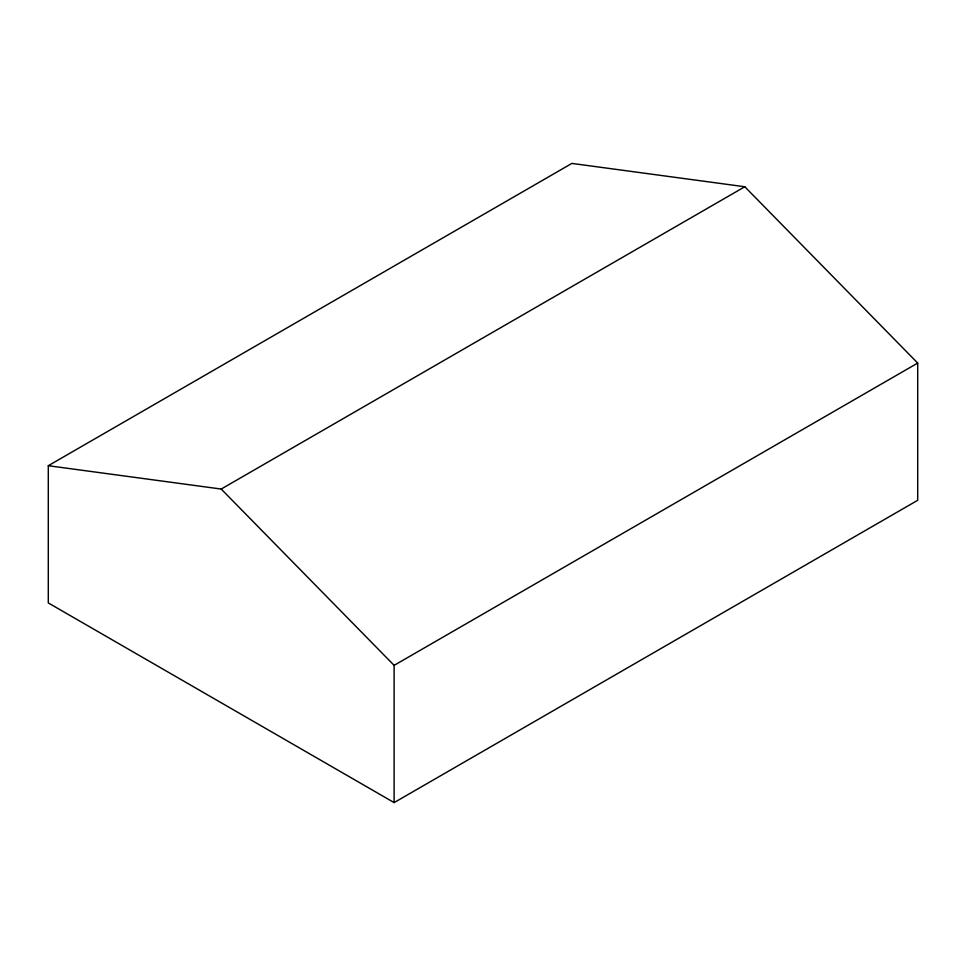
<?xml version="1.0" encoding="UTF-8"?>
<svg xmlns="http://www.w3.org/2000/svg" width="966" height="966" viewBox="0 0 966 966"><rect width="100%" height="100%" fill="white"/><g stroke="black" fill="none" stroke-linecap="round" stroke-linejoin="round"><path stroke-width="1.45" d="M48.3 465.709L571.884 163.411L744.798 186.752L917.7 363.071L917.7 500.291L394.116 802.589L48.3 602.929L48.3 465.709L221.202 489.05L744.798 186.752M394.116 802.589L394.116 665.357L917.7 363.071M221.202 489.05L394.116 665.357"/></g></svg>
